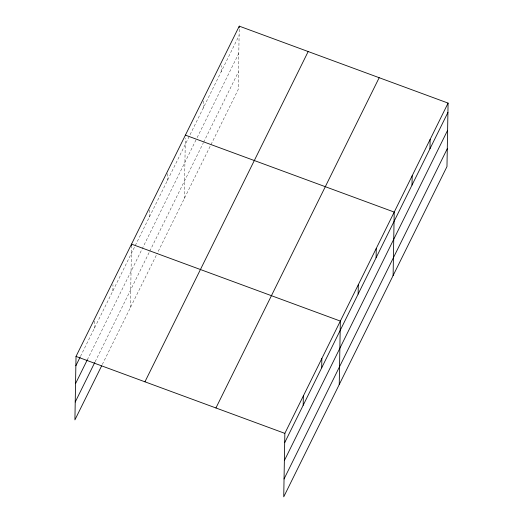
<?xml version="1.0" encoding="UTF-8"?>
<svg xmlns="http://www.w3.org/2000/svg" width="523" height="523" viewBox="0 0 523 523"><rect width="100%" height="100%" fill="white"/><g stroke="black" fill="none" stroke-linecap="round" stroke-linejoin="round"><path stroke-width="0.39" stroke-dasharray="2.62 1.96" d="M94.362 328.32L94.513 319.769M112.863 290.893L112.975 284.669M130.417 307.609L131.502 245.686M149.317 217.13L149.467 208.572M167.275 180.801L167.438 171.466M184.286 198.622L185.338 138.249M203.192 108.143L203.349 98.808M221.144 71.814L221.255 65.591M239.214 29.262L238.155 89.636L156.992 253.845M80.49 356.392L239.103 35.486M87.289 359.87L196.772 138.366M197.132 137.641L238.789 53.353M95.153 361.726L149.401 251.962M149.761 251.23L203.277 142.969M203.63 142.243L238.468 71.762M102.312 364.479L156.632 254.57"/><path stroke-width="0.78" d="M448.087 103.096L284.845 433.364L283.734 496.85L446.975 166.582L448.087 103.096L239.266 26.15L76.025 356.418L74.913 419.904L101.599 365.917M131.502 245.686L131.528 244.13L340.342 321.076L339.237 384.562M239.24 27.706L239.266 26.15M303.183 405.266L303.347 395.937M321.684 367.839L321.848 358.503M358.137 294.076L358.301 284.747M376.096 257.747L376.259 248.412M393.106 275.569L394.211 212.083L185.397 135.137M412.006 185.09L412.17 175.754M429.965 148.761L430.128 139.425M75.861 365.754L80.13 357.117M75.547 383.62L87.289 359.87M75.227 402.03L94.794 362.446M144.936 381.81L308.178 51.542M215.934 407.973L379.175 77.705M284.682 442.7L447.923 112.432M284.368 460.567L447.61 130.299M284.048 478.983L447.289 148.709M76.025 356.418L284.845 433.364"/></g></svg>
